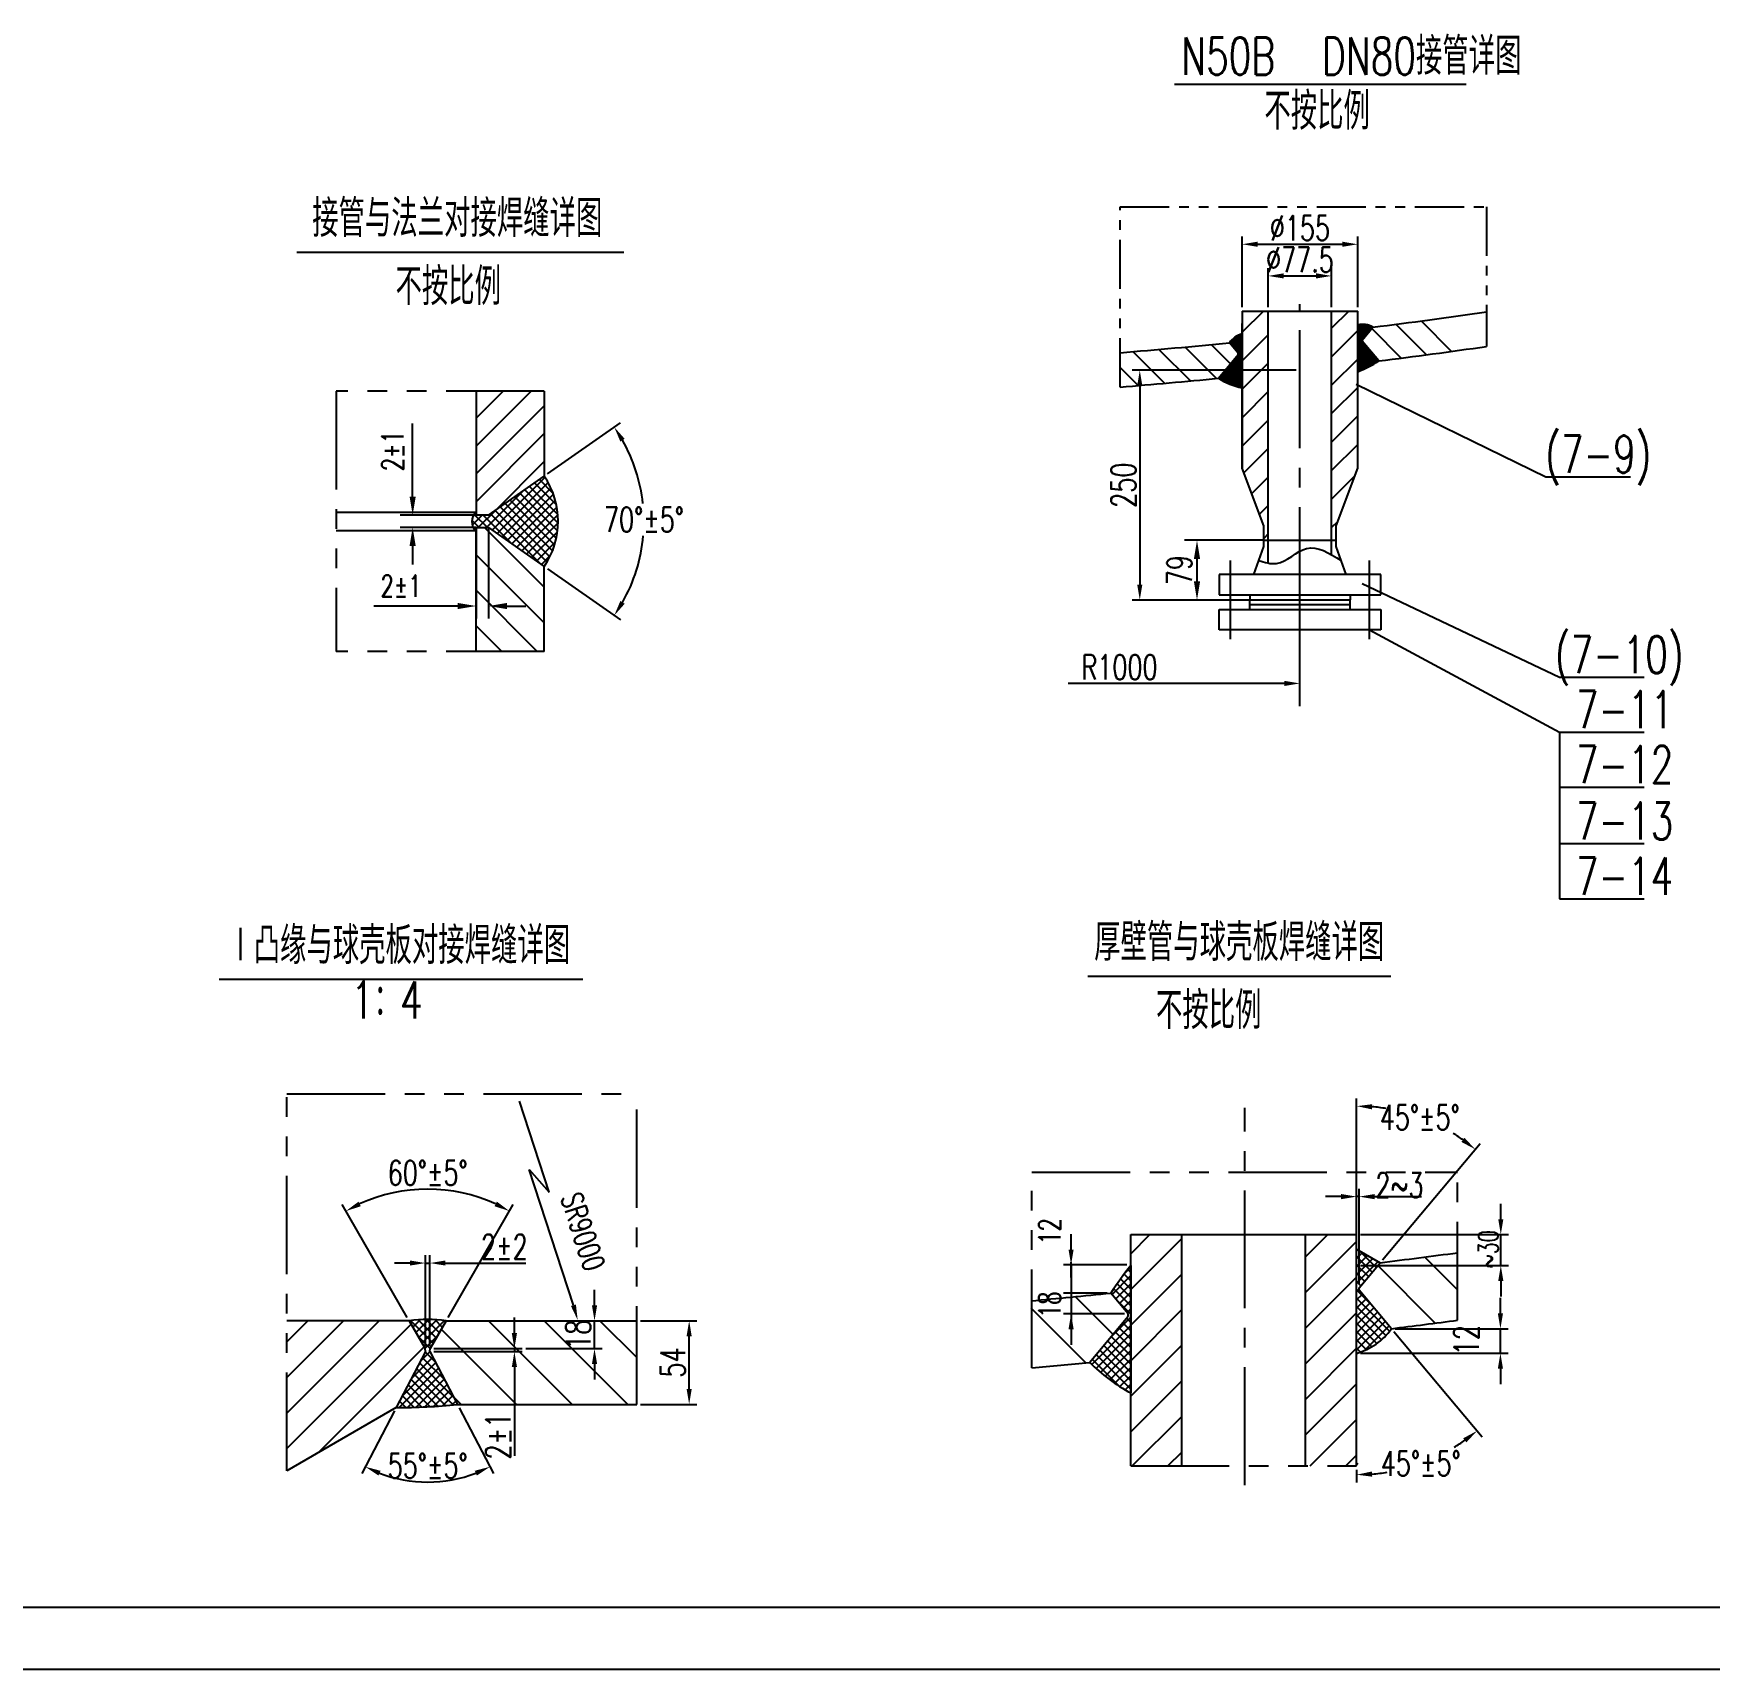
# Model space of a CAD drawing. Extents: x 14295 to 55529, y 90 to 48558.
# Drawn here: x 54034.4 to 54305.1, y 38541.1 to 38805.3 of the extents above; entities that cross this region are included whole.
import ezdxf

# ---------------------------------------------------------------- set-up
doc = ezdxf.new("R2010")
doc.units = 0
doc.header["$MEASUREMENT"] = 0
doc.linetypes.add('CENTER2', pattern=[28.575, 19.05, -3.175, 3.175, -3.175])
doc.linetypes.add('PHANTOM2', pattern=[31.75, 15.875, -3.175, 3.175, -3.175, 3.175, -3.175])
doc.layers.get('0').update_dxf_attribs({"linetype": 'CONTINUOUS'})
doc.layers.get('DEFPOINTS').update_dxf_attribs({"linetype": 'CONTINUOUS'})
for name, color, linetype in [('图层1', 7, 'CONTINUOUS'), ('图层2', 1, 'CONTINUOUS'), ('图层3', 2, 'CENTER2'), ('图层5', 3, 'PHANTOM2')]:
    doc.layers.add(name, color=color, linetype=linetype)
doc.styles.add('JH', font='romans.shx', dxfattribs={"width": 0.707, "bigfont": 'HZTXT.shx'})
doc.styles.add('文字', font='txt.shx', dxfattribs={"width": 0.71, "bigfont": 'hzfs.shx'})
doc.dimstyles.get("Standard").update_dxf_attribs({"dimtxt": 0.18, "dimasz": 0.18, "dimexe": 0.18, "dimexo": 0.0625, "dimgap": 0.09, "dimtad": 0, "dimtih": 1, "dimtoh": 1, "dimdec": 4, "dimzin": 0, "dimtxsty": 'STANDARD', "dimcen": 0.09, "dimazin": 3, "dimtfac": 1, "dimtdec": 4, "dimtofl": 0, "dimtmove": 0, "dimatfit": 3, "dimtolj": 1, "dimtzin": 0})

# ---------------------------------------------------------------- blocks, each defined once
blk = doc.blocks.new('*D70')
at = {"color": 1, "linetype": 'BYBLOCK'}
for p, q in [((54117.43, 38734.14), (54129.24, 38742.41)), ((54117.43, 38718.82), (54129.24, 38710.56))]:
    blk.add_line(p, q, dxfattribs=at)
for start, end in [(6.2858, 29.5965), (330.4035, 354.9233)]:
    blk.add_arc((54106.49, 38726.48), 26.52, start, end, dxfattribs=at)
for points in [[(54129.2, 38739.36), (54129.9, 38739.8), (54128.22, 38741.69)], [(54129.9, 38713.16), (54129.2, 38713.61), (54128.22, 38711.27)]]:
    blk.add_solid(points, dxfattribs=at)
at = {"layer": 'DEFPOINTS', "color": 0, "linetype": 'BYBLOCK'}
for p in [(54116.92, 38733.78), (54107.92, 38727.48), (54107.92, 38725.48), (54132.46, 38721.12), (54116.92, 38719.18)]:
    blk.add_point(p, dxfattribs=at)
at = {"color": 1, "linetype": 'BYBLOCK', "insert": (54133.01, 38726.76), "char_height": 4, "attachment_point": 5, "style": '文字'}
blk.add_mtext('\\A1;70°±5°', dxfattribs=at)
blk = doc.blocks.new('*D69')
at = {"linetype": 'BYBLOCK'}
for p, q in [((54105.92, 38725.48), (54105.92, 38710.8)), ((54107.92, 38725.48), (54107.92, 38710.8)), ((54102.92, 38712.8), (54089.4, 38712.8)), ((54110.92, 38712.8), (54113.92, 38712.8))]:
    blk.add_line(p, q, dxfattribs=at)
for points in [[(54102.92, 38713.3), (54102.92, 38712.3), (54105.92, 38712.8)], [(54110.92, 38713.3), (54110.92, 38712.3), (54107.92, 38712.8)]]:
    blk.add_solid(points, dxfattribs=at)
at = {"layer": 'DEFPOINTS', "color": 0, "linetype": 'BYBLOCK'}
for p in [(54105.92, 38725.48), (54107.92, 38725.48), (54105.92, 38712.8)]:
    blk.add_point(p, dxfattribs=at)
at = {"color": 1, "linetype": 'BYBLOCK', "insert": (54093.78, 38716.05), "char_height": 3.5, "attachment_point": 5, "style": 'JH'}
blk.add_mtext('\\A1;2±1', dxfattribs=at)
blk = doc.blocks.new('*D68')
at = {"linetype": 'BYBLOCK'}
for p, q in [((54095.66, 38730.48), (54095.66, 38742.26)), ((54105.92, 38727.48), (54093.66, 38727.48)), ((54105.92, 38725.48), (54093.66, 38725.48)), ((54095.66, 38722.48), (54095.66, 38719.48))]:
    blk.add_line(p, q, dxfattribs=at)
for points in [[(54095.16, 38730.48), (54096.16, 38730.48), (54095.66, 38727.48)], [(54095.16, 38722.48), (54096.16, 38722.48), (54095.66, 38725.48)]]:
    blk.add_solid(points, dxfattribs=at)
at = {"layer": 'DEFPOINTS', "color": 0, "linetype": 'BYBLOCK'}
for p in [(54095.66, 38727.48), (54105.92, 38727.48), (54105.92, 38725.48)]:
    blk.add_point(p, dxfattribs=at)
at = {"color": 1, "linetype": 'BYBLOCK', "insert": (54092.41, 38737.87), "char_height": 3.5, "attachment_point": 5, "rotation": 90, "style": 'JH'}
blk.add_mtext('\\A1;2±1', dxfattribs=at)
blk = doc.blocks.new('*D84')
at = {"color": 1, "linetype": 'BYBLOCK'}
for p, q in [((54248.12, 38611.9), (54248.12, 38633.28)), ((54252.32, 38607.22), (54268.08, 38626.02))]:
    blk.add_line(p, q, dxfattribs=at)
for start, end in [(80.7526, 85.1939), (54.8061, 58.4433)]:
    blk.add_arc((54248.12, 38602.22), 29.81, start, end, dxfattribs=at)
for points in [[(54250.6, 38631.51), (54250.63, 38632.34), (54248.12, 38632.03)], [(54265.55, 38626.91), (54265.04, 38626.25), (54267.28, 38625.06)]]:
    blk.add_solid(points, dxfattribs=at)
at = {"layer": 'DEFPOINTS', "color": 0, "linetype": 'BYBLOCK'}
for p in [(54261.5, 38628.86), (54248.12, 38611.27), (54251.91, 38606.75), (54248.52, 38602.7), (54248.12, 38573.93)]:
    blk.add_point(p, dxfattribs=at)
at = {"color": 1, "linetype": 'BYBLOCK', "insert": (54258.31, 38630.23), "char_height": 4, "attachment_point": 5, "style": '文字'}
blk.add_mtext('\\A1;45°±5°', dxfattribs=at)
blk = doc.blocks.new('*D83')
at = {"color": 1, "linetype": 'BYBLOCK'}
for p, q in [((54254.13, 38595.61), (54268.37, 38578.63)), ((54248.12, 38573.3), (54248.12, 38571.26))]:
    blk.add_line(p, q, dxfattribs=at)
for start, end in [(301.3753, 305.2656), (274.7344, 279.4043)]:
    blk.add_arc((54248.12, 38602.77), 30.26, start, end, dxfattribs=at)
for points in [[(54265.34, 38578.39), (54265.84, 38577.73), (54267.57, 38579.59)], [(54250.63, 38572.19), (54250.6, 38573.03), (54248.12, 38572.51)]]:
    blk.add_solid(points, dxfattribs=at)
at = {"layer": 'DEFPOINTS', "color": 0, "linetype": 'BYBLOCK'}
for p in [(54248.12, 38611.27), (54248.52, 38602.29), (54253.72, 38596.09), (54248.12, 38573.93), (54255.1, 38573.32)]:
    blk.add_point(p, dxfattribs=at)
at = {"color": 1, "linetype": 'BYBLOCK', "insert": (54258.47, 38574.33), "char_height": 4, "attachment_point": 5, "style": '文字'}
blk.add_mtext('\\A1;45°±5°', dxfattribs=at)
blk = doc.blocks.new('*D82')
at = {"color": 1, "linetype": 'BYBLOCK'}
for p, q in [((54125.03, 38599.87), (54125.03, 38602.37)), ((54113.96, 38597.37), (54126.28, 38597.37)), ((54125.03, 38592.87), (54125.03, 38597.37)), ((54113.96, 38592.87), (54126.28, 38592.87)), ((54125.03, 38590.37), (54125.03, 38587.87))]:
    blk.add_line(p, q, dxfattribs=at)
for points in [[(54124.61, 38599.87), (54125.45, 38599.87), (54125.03, 38597.37)], [(54124.61, 38590.37), (54125.45, 38590.37), (54125.03, 38592.87)]]:
    blk.add_solid(points, dxfattribs=at)
at = {"layer": 'DEFPOINTS', "color": 0, "linetype": 'BYBLOCK'}
for p in [(54113.34, 38597.37), (54125.03, 38597.37), (54113.34, 38592.87)]:
    blk.add_point(p, dxfattribs=at)
at = {"color": 1, "linetype": 'BYBLOCK', "insert": (54122.4, 38595.12), "char_height": 4, "attachment_point": 5, "rotation": 90, "style": '文字'}
blk.add_mtext('\\A1;18', dxfattribs=at)
blk = doc.blocks.new('*D81')
at = {"color": 1, "linetype": 'BYBLOCK'}
for p, q in [((54271.34, 38598.59), (54271.34, 38601.09)), ((54254.35, 38596.09), (54272.59, 38596.09)), ((54271.34, 38592.11), (54271.34, 38596.09)), ((54271.34, 38592.11), (54271.34, 38596.09)), ((54248.74, 38592.11), (54272.59, 38592.11)), ((54271.34, 38589.61), (54271.34, 38587.11))]:
    blk.add_line(p, q, dxfattribs=at)
for points in [[(54270.92, 38598.59), (54271.76, 38598.59), (54271.34, 38596.09)], [(54270.92, 38589.61), (54271.76, 38589.61), (54271.34, 38592.11)]]:
    blk.add_solid(points, dxfattribs=at)
at = {"layer": 'DEFPOINTS', "color": 0, "linetype": 'BYBLOCK'}
for p in [(54253.72, 38596.09), (54271.34, 38596.09), (54248.12, 38592.11)]:
    blk.add_point(p, dxfattribs=at)
at = {"color": 1, "linetype": 'BYBLOCK', "insert": (54265.84, 38594.24), "char_height": 4, "attachment_point": 5, "rotation": 90, "style": '文字'}
blk.add_mtext('\\A1;12', dxfattribs=at)
blk = doc.blocks.new('*D80')
at = {"color": 1, "linetype": 'BYBLOCK'}
for p, q in [((54097.71, 38593.26), (54097.71, 38607.94)), ((54098.46, 38593.26), (54098.46, 38607.94)), ((54095.21, 38606.69), (54092.71, 38606.69)), ((54097.71, 38606.69), (54098.46, 38606.69)), ((54100.96, 38606.69), (54113.93, 38606.69))]:
    blk.add_line(p, q, dxfattribs=at)
for points in [[(54095.21, 38607.11), (54095.21, 38606.28), (54097.71, 38606.69)], [(54100.96, 38607.11), (54100.96, 38606.28), (54098.46, 38606.69)]]:
    blk.add_solid(points, dxfattribs=at)
at = {"layer": 'DEFPOINTS', "color": 0, "linetype": 'BYBLOCK'}
for p in [(54098.46, 38606.69), (54097.71, 38592.63), (54098.46, 38592.63)]:
    blk.add_point(p, dxfattribs=at)
at = {"color": 1, "linetype": 'BYBLOCK', "insert": (54110.46, 38609.32), "char_height": 4, "attachment_point": 5, "style": '文字'}
blk.add_mtext('\\A1;2±2', dxfattribs=at)
blk = doc.blocks.new('*D79')
at = {"color": 1, "linetype": 'BYBLOCK'}
for p, q in [((54112.09, 38595.37), (54112.09, 38597.87)), ((54099.08, 38592.39), (54113.34, 38592.39)), ((54099.09, 38592.87), (54113.34, 38592.87)), ((54112.09, 38592.87), (54112.09, 38592.39)), ((54112.09, 38589.89), (54112.09, 38575.56))]:
    blk.add_line(p, q, dxfattribs=at)
for points in [[(54111.67, 38595.37), (54112.51, 38595.37), (54112.09, 38592.87)], [(54111.67, 38589.89), (54112.51, 38589.89), (54112.09, 38592.39)]]:
    blk.add_solid(points, dxfattribs=at)
at = {"layer": 'DEFPOINTS', "color": 0, "linetype": 'BYBLOCK'}
for p in [(54098.46, 38592.87), (54098.46, 38592.39), (54112.09, 38592.39)]:
    blk.add_point(p, dxfattribs=at)
at = {"color": 1, "linetype": 'BYBLOCK', "insert": (54109.46, 38578.74), "char_height": 4, "attachment_point": 5, "rotation": 90, "style": '文字'}
blk.add_mtext('\\A1;2±1', dxfattribs=at)
blk = doc.blocks.new('*D78')
at = {"color": 1, "linetype": 'BYBLOCK'}
for p, q in [((54092.72, 38582.82), (54087.45, 38572.68)), ((54103.18, 38583.32), (54108.72, 38572.68))]:
    blk.add_line(p, q, dxfattribs=at)
blk.add_arc((54098.08, 38593.11), 21.79, 249.0781, 290.9219, dxfattribs=at)
for points in [[(54090.13, 38572.38), (54090.47, 38573.14), (54088.02, 38573.79)], [(54105.69, 38573.14), (54106.03, 38572.38), (54108.14, 38573.79)]]:
    blk.add_solid(points, dxfattribs=at)
at = {"layer": 'DEFPOINTS', "color": 0, "linetype": 'BYBLOCK'}
for p in [(54097.71, 38592.39), (54098.46, 38592.39), (54093.01, 38583.37), (54102.89, 38583.87), (54094.61, 38571.6)]:
    blk.add_point(p, dxfattribs=at)
at = {"color": 1, "linetype": 'BYBLOCK', "insert": (54098.08, 38573.95), "char_height": 4, "attachment_point": 5, "style": '文字'}
blk.add_mtext('\\A1;55°±5°', dxfattribs=at)
blk = doc.blocks.new('*D77')
at = {"color": 1, "linetype": 'BYBLOCK'}
for p, q in [((54094.79, 38597.91), (54084.25, 38616.17)), ((54101.37, 38597.91), (54111.91, 38616.17))]:
    blk.add_line(p, q, dxfattribs=at)
blk.add_arc((54098.08, 38592.21), 26.41, 65.425, 114.575, dxfattribs=at)
for points in [[(54087.29, 38615.86), (54086.91, 38616.6), (54084.88, 38615.09)], [(54109.26, 38616.6), (54108.88, 38615.86), (54111.29, 38615.09)]]:
    blk.add_solid(points, dxfattribs=at)
at = {"layer": 'DEFPOINTS', "color": 0, "linetype": 'BYBLOCK'}
for p in [(54102.67, 38618.23), (54095.1, 38597.37), (54101.06, 38597.37), (54097.7, 38592.87), (54098.46, 38592.87)]:
    blk.add_point(p, dxfattribs=at)
at = {"color": 1, "linetype": 'BYBLOCK', "insert": (54098.08, 38621.25), "char_height": 4, "attachment_point": 5, "style": '文字'}
blk.add_mtext('\\A1;60°±5°', dxfattribs=at)
blk = doc.blocks.new('*D76')
at = {"color": 1, "linetype": 'BYBLOCK'}
for p, q in [((54132.47, 38597.37), (54141.57, 38597.37)), ((54140.32, 38586.37), (54140.32, 38594.87)), ((54132.47, 38583.87), (54141.57, 38583.87))]:
    blk.add_line(p, q, dxfattribs=at)
for points in [[(54139.9, 38594.87), (54140.73, 38594.87), (54140.32, 38597.37)], [(54139.9, 38586.37), (54140.73, 38586.37), (54140.32, 38583.87)]]:
    blk.add_solid(points, dxfattribs=at)
at = {"layer": 'DEFPOINTS', "color": 0, "linetype": 'BYBLOCK'}
for p in [(54131.84, 38597.37), (54140.32, 38597.37), (54131.84, 38583.87)]:
    blk.add_point(p, dxfattribs=at)
at = {"color": 1, "linetype": 'BYBLOCK', "insert": (54137.69, 38590.62), "char_height": 4, "attachment_point": 5, "rotation": 90, "style": '文字'}
blk.add_mtext('\\A1;54', dxfattribs=at)
blk = doc.blocks.new('*D139')
at = {"color": 1, "linetype": 'BYBLOCK'}
for p, q in [((54233.13, 38723.41), (54220.34, 38723.41)), ((54222.34, 38716.77), (54222.34, 38720.41)), ((54230.88, 38713.77), (54220.34, 38713.77))]:
    blk.add_line(p, q, dxfattribs=at)
for points in [[(54221.84, 38720.41), (54222.84, 38720.41), (54222.34, 38723.41)], [(54221.84, 38716.77), (54222.84, 38716.77), (54222.34, 38713.77)]]:
    blk.add_solid(points, dxfattribs=at)
at = {"layer": 'DEFPOINTS', "color": 0, "linetype": 'BYBLOCK'}
for p in [(54222.34, 38723.41), (54233.13, 38723.41), (54230.88, 38713.77)]:
    blk.add_point(p, dxfattribs=at)
at = {"color": 1, "linetype": 'BYBLOCK', "insert": (54219.48, 38718.59), "char_height": 4, "attachment_point": 5, "rotation": 90, "style": '文字'}
blk.add_mtext('\\A1;79', dxfattribs=at)
blk = doc.blocks.new('*D138')
at = {"color": 1, "linetype": 'BYBLOCK'}
for p, q in [((54238.34, 38750.87), (54211.84, 38750.87)), ((54213.09, 38748.37), (54213.09, 38716.27)), ((54230.25, 38713.77), (54211.84, 38713.77))]:
    blk.add_line(p, q, dxfattribs=at)
for points in [[(54212.68, 38748.37), (54213.51, 38748.37), (54213.09, 38750.87)], [(54212.68, 38716.27), (54213.51, 38716.27), (54213.09, 38713.77)]]:
    blk.add_solid(points, dxfattribs=at)
at = {"layer": 'DEFPOINTS', "color": 0, "linetype": 'BYBLOCK'}
for p in [(54238.96, 38750.87), (54213.09, 38713.77), (54230.88, 38713.77)]:
    blk.add_point(p, dxfattribs=at)
at = {"color": 1, "linetype": 'BYBLOCK', "insert": (54210.47, 38732.32), "char_height": 4, "attachment_point": 5, "rotation": 90, "style": '文字'}
blk.add_mtext('\\A1;250', dxfattribs=at)
blk = doc.blocks.new('*D137')
at = {"color": 1, "linetype": 'BYBLOCK'}
for p, q in [((54233.84, 38761.06), (54233.84, 38767.36)), ((54244.08, 38761.06), (54244.08, 38767.36)), ((54236.34, 38766.11), (54241.58, 38766.11))]:
    blk.add_line(p, q, dxfattribs=at)
for points in [[(54236.34, 38766.53), (54236.34, 38765.7), (54233.84, 38766.11)], [(54241.58, 38766.53), (54241.58, 38765.7), (54244.08, 38766.11)]]:
    blk.add_solid(points, dxfattribs=at)
at = {"layer": 'DEFPOINTS', "color": 0, "linetype": 'BYBLOCK'}
for p in [(54244.08, 38766.11), (54233.84, 38760.43), (54244.08, 38760.43)]:
    blk.add_point(p, dxfattribs=at)
at = {"color": 1, "linetype": 'BYBLOCK', "insert": (54238.96, 38768.74), "char_height": 4, "attachment_point": 5, "style": '文字'}
blk.add_mtext('\\A1;∅77.5', dxfattribs=at)
blk = doc.blocks.new('*D136')
at = {"color": 1, "linetype": 'BYBLOCK'}
for p, q in [((54229.63, 38761.06), (54229.63, 38772.47)), ((54248.3, 38761.06), (54248.3, 38772.47)), ((54232.13, 38771.22), (54245.8, 38771.22))]:
    blk.add_line(p, q, dxfattribs=at)
for points in [[(54232.13, 38771.64), (54232.13, 38770.81), (54229.63, 38771.22)], [(54245.8, 38771.64), (54245.8, 38770.81), (54248.3, 38771.22)]]:
    blk.add_solid(points, dxfattribs=at)
at = {"layer": 'DEFPOINTS', "color": 0, "linetype": 'BYBLOCK'}
for p in [(54248.3, 38771.22), (54229.63, 38760.43), (54248.3, 38760.43)]:
    blk.add_point(p, dxfattribs=at)
at = {"color": 1, "linetype": 'BYBLOCK', "insert": (54238.96, 38773.85), "char_height": 4, "attachment_point": 5, "style": '文字'}
blk.add_mtext('\\A1;∅155', dxfattribs=at)

msp = doc.modelspace()

# ---------------------------------------------------------------- hatches: boundary and pattern name
at = {"layer": '图层2'}
h = msp.add_hatch(dxfattribs=at)
h.set_pattern_fill('ANSI37', color=256, scale=0.08, style=0)
h.set_pattern_definition([(315, (10852.8882, 70409.63434), (-0.1796051224, -0.1796051224), []), (225, (10852.8882, 70409.63434), (-0.1796051224, 0.1796051224), [])])
h.paths.add_polyline_path([(54228.994, 38753.403), (54228.994, 38753.609), (54227.561, 38755.316, -0.171979), (54229.626, 38756.735), (54229.626, 38748.043, -0.093098), (54225.789, 38749.584)])
h = msp.add_hatch(dxfattribs=at)
h.set_pattern_fill('ANSI31', color=256, style=0)
h.set_pattern_definition([(45, (119.7065, -537.9317), (-2.24506403, 2.24506403), [])])
h.paths.add_polyline_path([(54105.922, 38727.483), (54107.922, 38727.483), (54116.922, 38733.784), (54116.922, 38747.49), (54105.922, 38747.49)])
h = msp.add_hatch(dxfattribs=at)
h.set_pattern_fill('ANSI37', color=256, scale=0.3, style=0)
h.set_pattern_definition([(45, (119.7065, -537.9317), (-0.673519209, 0.673519209), []), (135, (119.7065, -537.9317), (-0.673519209, -0.673519209), [])])
h.paths.add_polyline_path([(54107.922, 38727.483), (54105.922, 38727.483), (54105.922, 38727.907, 0.4897326), (54105.922, 38724.961), (54105.922, 38725.483), (54107.922, 38725.483), (54116.922, 38719.181, 0.3038379), (54116.922, 38733.784)])
h = msp.add_hatch(dxfattribs=at)
h.set_pattern_fill('ANSI31', color=256, scale=1.28, angle=90, style=0)
h.set_pattern_definition([(135, (119.7065, -537.9317), (-2.87368196, -2.87368196), [])])
h.paths.add_polyline_path([(54105.922, 38705.475), (54116.922, 38705.475), (54116.922, 38719.181), (54107.922, 38725.483), (54105.922, 38725.483)])
h = msp.add_hatch(dxfattribs=at)
h.set_pattern_fill('ANSI31', color=256, scale=1.28, angle=90, style=0)
h.set_pattern_definition([(225, (368.7393, 77062.186), (-2.87368196, 2.87368196), [])])
h.paths.add_polyline_path([(54211.637, 38573.927), (54219.877, 38573.927), (54219.877, 38611.275), (54211.637, 38611.275)])
h.paths.add_polyline_path([(54248.117, 38611.275), (54239.877, 38611.275), (54239.877, 38573.927), (54247.921, 38573.927), (54248.117, 38574.122)])
h = msp.add_hatch(dxfattribs=at)
h.set_pattern_fill('ANSI37', color=256, scale=0.3, style=0)
h.set_pattern_definition([(315, (368.7393, 77062.186), (-0.673519209, -0.673519209), []), (225, (368.7393, 77062.186), (-0.673519209, 0.673519209), [])])
h.paths.add_polyline_path([(54211.637, 38585.708, -0.0693169), (54204.977, 38590.644), (54211.237, 38598.103), (54211.237, 38598.505), (54208.438, 38601.84, -0.026442), (54211.637, 38606.275)])
h.paths.add_polyline_path([(54248.117, 38606.275, 0.0005315), (54251.914, 38606.746), (54248.517, 38602.697), (54248.517, 38602.294), (54253.724, 38596.088, -0.1715682), (54248.117, 38592.108)])
h.paths.add_polyline_path([(54248.117, 38608.927), (54251.914, 38606.746, -0.0005315), (54248.117, 38606.275)])
h = msp.add_hatch(dxfattribs=at)
h.set_pattern_fill('ANSI31', color=256, scale=1.28, angle=90, style=0)
h.set_pattern_definition([(225, (343.8108, 77768.5653), (-2.87368196, 2.87368196), [])])
h.paths.add_polyline_path([(54075.344, 38573.148), (54093.012, 38583.372), (54097.708, 38592.392), (54097.703, 38592.872), (54095.105, 38597.372), (54075.344, 38597.372)])
h = msp.add_hatch(dxfattribs=at)
h.set_pattern_fill('ANSI37', color=256, scale=0.3, style=0)
h.set_pattern_definition([(315, (343.8108, 77768.5653), (-0.673519209, -0.673519209), []), (225, (343.8108, 77768.5653), (-0.673519209, 0.673519209), [])])
h.paths.add_polyline_path([(54093.012, 38583.372, 0.0296744), (54102.893, 38583.872), (54098.458, 38592.392), (54098.463, 38592.872), (54101.061, 38597.372, 0.0688211), (54095.105, 38597.372), (54097.703, 38592.872), (54097.708, 38592.392)])
h = msp.add_hatch(dxfattribs=at)
h.set_pattern_fill('ANSI31', color=256, scale=2, style=0)
h.set_pattern_definition([(315, (343.811, 77768.565), (-4.49012806, -4.49012806), [])])
h.paths.add_polyline_path([(54101.061, 38597.372), (54098.463, 38592.872), (54098.458, 38592.392), (54102.893, 38583.872), (54131.842, 38583.872), (54131.842, 38597.372)])

# ---------------------------------------------------------------- linework, layer by layer
at = {"color": 1, "linetype": 'BYBLOCK'}
for p, q in [((54236.465, 38700.3), (54201.507, 38700.3)), ((54117.708, 38618.118), (54112.923, 38632.831)), ((54121.628, 38599.873), (54114.503, 38621.782)), ((54248.117, 38603.322), (54248.117, 38618.668)), ((54248.517, 38603.322), (54248.517, 38618.668)), ((54245.617, 38617.418), (54243.117, 38617.418)), ((54248.517, 38617.418), (54248.117, 38617.418)), ((54248.517, 38617.418), (54248.117, 38617.418)), ((54251.017, 38617.418), (54253.517, 38617.418)), ((54271.403, 38613.775), (54271.403, 38616.275)), ((54202, 38608.878), (54202, 38611.378)), ((54248.742, 38611.275), (54272.653, 38611.275)), ((54271.403, 38606.275), (54271.403, 38611.275)), ((54271.403, 38606.275), (54271.403, 38611.275)), ((54211.012, 38606.378), (54200.75, 38606.378)), ((54202, 38604.34), (54202, 38606.84)), ((54202, 38606.378), (54202, 38601.84)), ((54248.742, 38606.275), (54272.653, 38606.275)), ((54207.813, 38601.84), (54200.75, 38601.84)), ((54207.813, 38601.84), (54200.75, 38601.84)), ((54202, 38601.84), (54202, 38598.505)), ((54271.403, 38603.775), (54271.403, 38601.275)), ((54202, 38599.34), (54202, 38596.84)), ((54210.612, 38598.505), (54200.75, 38598.505)), ((54202, 38596.005), (54202, 38593.505))]:
    msp.add_line(p, q, dxfattribs=at)
for points in [[(54236.465, 38700.716), (54236.465, 38699.883), (54238.965, 38700.3)], [(54245.617, 38617.835), (54245.617, 38617.002), (54248.117, 38617.418)], [(54251.017, 38617.835), (54251.017, 38617.002), (54248.517, 38617.418)], [(54270.987, 38613.775), (54271.82, 38613.775), (54271.403, 38611.275)], [(54201.584, 38608.878), (54202.417, 38608.878), (54202, 38606.378)], [(54270.987, 38603.775), (54271.82, 38603.775), (54271.403, 38606.275)], [(54121.227, 38599.759), (54122.028, 38599.988), (54122.314, 38597.47)], [(54201.584, 38596.005), (54202.417, 38596.005), (54202, 38598.505)]]:
    msp.add_solid(points, dxfattribs=at)
at = {"layer": 'DEFPOINTS', "color": 0, "linetype": 'BYBLOCK'}
for p in [(54114.503, 38621.782), (54116.337, 38622.371), (54248.117, 38617.418), (54248.117, 38611.275), (54271.403, 38611.275), (54211.012, 38606.378), (54211.637, 38606.378), (54248.117, 38606.275), (54199.223, 38601.84), (54202, 38601.84), (54208.438, 38601.84), (54208.438, 38601.84), (54208.438, 38601.84), (54248.117, 38602.697), (54248.517, 38602.697), (54120.022, 38597.372), (54121.973, 38597.372), (54122.314, 38597.47), (54202, 38598.505), (54211.237, 38598.505)]:
    msp.add_point(p, dxfattribs=at)
at = {"layer": '图层1'}
for p, q in [((54229.626, 38760.434), (54229.626, 38735.087)), ((54229.626, 38760.434), (54248.304, 38760.434)), ((54233.845, 38723.413), (54233.845, 38760.434)), ((54244.085, 38723.413), (54244.085, 38760.434)), ((54248.304, 38735.087), (54248.304, 38760.434)), ((54229.626, 38735.087), (54229.626, 38758.434)), ((54249.019, 38755.755), (54250.758, 38757.828)), ((54225.789, 38749.584), (54228.994, 38753.403)), ((54228.994, 38753.609), (54227.561, 38755.316)), ((54228.994, 38753.403), (54228.994, 38753.609)), ((54249.019, 38755.548), (54249.019, 38755.755)), ((54251.685, 38752.371), (54249.019, 38755.548)), ((54105.922, 38747.49), (54105.922, 38727.483)), ((54116.922, 38747.49), (54116.922, 38733.784)), ((54233.128, 38725.748), (54229.626, 38735.087)), ((54244.802, 38725.748), (54248.304, 38735.087)), ((54107.922, 38727.483), (54116.922, 38733.784)), ((54105.922, 38727.907), (54083.33, 38727.907)), ((54107.922, 38727.483), (54105.922, 38727.483)), ((54105.922, 38724.961), (54083.33, 38724.961)), ((54105.922, 38725.483), (54107.922, 38725.483)), ((54105.922, 38705.475), (54105.922, 38725.483)), ((54107.922, 38725.483), (54116.922, 38719.181)), ((54233.128, 38723.413), (54233.128, 38725.748)), ((54244.802, 38723.413), (54244.802, 38725.748)), ((54231.49, 38717.884), (54233.128, 38722.432)), ((54233.128, 38723.413), (54244.802, 38723.413)), ((54233.128, 38722.432), (54233.128, 38723.413)), ((54233.128, 38723.413), (54244.802, 38723.413)), ((54233.845, 38719.732), (54233.845, 38723.413)), ((54244.085, 38721.086), (54244.085, 38723.413)), ((54244.802, 38722.432), (54244.802, 38723.413)), ((54246.44, 38717.884), (54244.802, 38722.432)), ((54116.922, 38705.475), (54116.922, 38719.181)), ((54252.021, 38717.884), (54225.909, 38717.884)), ((54225.909, 38717.884), (54225.909, 38714.607)), ((54252.021, 38714.607), (54252.021, 38717.884)), ((54225.909, 38714.607), (54252.021, 38714.607)), ((54230.875, 38714.607), (54230.875, 38713.773)), ((54230.875, 38713.773), (54247.054, 38713.773)), ((54230.875, 38713.773), (54247.054, 38713.773)), ((54230.875, 38713.065), (54230.875, 38713.773)), ((54230.875, 38712.231), (54230.875, 38713.065)), ((54230.875, 38713.065), (54247.054, 38713.065)), ((54247.054, 38714.607), (54247.054, 38713.773)), ((54247.054, 38713.065), (54247.054, 38713.773)), ((54247.054, 38712.231), (54247.054, 38713.065)), ((54225.909, 38712.231), (54252.021, 38712.231)), ((54225.909, 38708.955), (54225.909, 38712.231)), ((54252.021, 38712.231), (54252.021, 38708.955)), ((54252.021, 38708.955), (54225.909, 38708.955)), ((54211.637, 38611.275), (54248.117, 38611.275)), ((54211.637, 38573.927), (54211.637, 38611.275)), ((54219.877, 38573.927), (54219.877, 38611.275)), ((54239.877, 38573.927), (54239.877, 38611.275)), ((54248.117, 38573.927), (54248.117, 38611.275)), ((54248.117, 38608.927), (54251.914, 38606.746)), ((54211.637, 38606.275), (54211.637, 38585.708)), ((54248.517, 38602.697), (54251.914, 38606.746)), ((54211.237, 38598.505), (54208.438, 38601.84)), ((54248.517, 38602.294), (54248.517, 38602.697)), ((54253.724, 38596.088), (54248.517, 38602.294)), ((54095.105, 38597.372), (54075.344, 38597.372)), ((54095.105, 38597.372), (54097.703, 38592.872)), ((54101.061, 38597.372), (54098.463, 38592.872)), ((54101.061, 38597.372), (54131.842, 38597.372)), ((54204.977, 38590.644), (54211.237, 38598.103)), ((54097.708, 38592.392), (54093.012, 38583.372)), ((54097.708, 38592.392), (54097.703, 38592.872)), ((54098.458, 38592.392), (54098.463, 38592.872)), ((54098.458, 38592.392), (54102.893, 38583.872)), ((54093.012, 38583.372), (54075.344, 38573.148)), ((54102.893, 38583.872), (54131.842, 38583.872)), ((54513.983, 38551.053), (53707.983, 38551.053))]:
    msp.add_line(p, q, dxfattribs=at)
for centre, radius, start, end in [((54136.306, 39672.294), 921.6, 277.133896, 278.2837), ((54230.594, 38753.113), 3.749, 104.96482, 143.99768), ((54249.06, 38754.893), 3.392, 59.93856, 102.87651), ((54135.369, 39672.294), 921.6, 274.639708, 275.741193), ((54136.306, 39672.294), 927.13, 277.148828, 278.23395), ((54240.913, 38769.316), 20.079, 291.59689, 302.44351), ((54135.369, 39672.294), 927.13, 274.611975, 275.596802), ((54231.81, 38759.027), 11.199, 237.47773, 258.75289), ((54106.015, 38726.483), 13.125, 326.19846, 33.80154), ((54107.065, 38726.434), 1.865, 127.815, 232.185), ((54028.375, 40392.811), 1800, 277.133896, 277.535561), ((54251.933, 38573.838), 51.729, 141.16733, 147.22597), ((54028.375, 40392.811), 1800, 275.327226, 275.741193), ((54098.083, 38575.838), 21.739, 82.12609, 97.87391), ((54028.375, 40392.811), 1810.8, 277.148828, 277.490359), ((54245.292, 38602.028), 10.314, 285.8945, 324.83589), ((54028.375, 40392.811), 1810.8, 275.300765, 275.596802), ((54226.022, 38612.078), 30.038, 225.52483, 241.38571), ((54093.744, 38666.795), 83.426, 269.49733, 276.29621)]:
    msp.add_arc(centre, radius, start, end, dxfattribs=at)
at = {"layer": '图层2'}
for p, q in [((54218.697, 38797.072), (54265.822, 38797.072)), ((54076.958, 38769.951), (54129.785, 38769.951)), ((54233.059, 38760.434), (54229.626, 38757.001)), ((54246.853, 38760.434), (54244.085, 38757.666)), ((54258.518, 38758.833), (54263.43, 38753.921)), ((54233.845, 38756.622), (54229.626, 38752.403)), ((54248.304, 38757.287), (54244.085, 38753.068)), ((54249.167, 38758.282), (54248.304, 38757.419)), ((54249.499, 38758.256), (54248.304, 38757.06)), ((54249.804, 38758.201), (54248.304, 38756.701)), ((54250.087, 38758.125), (54248.304, 38756.342)), ((54250.35, 38758.029), (54248.304, 38755.982)), ((54248.304, 38757.924), (54249.682, 38756.545)), ((54250.596, 38757.916), (54248.304, 38755.623)), ((54248.304, 38757.565), (54249.518, 38756.35)), ((54248.304, 38757.205), (54249.354, 38756.155)), ((54250.188, 38757.148), (54248.304, 38755.264)), ((54248.304, 38756.846), (54249.191, 38755.959)), ((54248.304, 38756.487), (54249.027, 38755.764)), ((54248.304, 38756.128), (54249.727, 38754.705)), ((54248.373, 38758.214), (54249.846, 38756.741)), ((54248.683, 38758.263), (54250.01, 38756.936)), ((54249.021, 38758.284), (54250.174, 38757.131)), ((54249.397, 38758.267), (54250.338, 38757.327)), ((54249.828, 38758.196), (54250.502, 38757.522)), ((54250.357, 38758.026), (54250.666, 38757.717)), ((54250.562, 38757.593), (54255.321, 38752.835)), ((54254.455, 38758.298), (54259.383, 38753.37)), ((54211.955, 38753.881), (54217.066, 38748.77)), ((54216.19, 38754.244), (54221.281, 38749.153)), ((54220.407, 38754.625), (54225.479, 38749.553)), ((54224.606, 38755.024), (54227.732, 38751.899)), ((54228.994, 38753.403), (54228.994, 38753.609)), ((54248.304, 38755.769), (54251.6, 38752.472)), ((54249.019, 38755.62), (54248.304, 38754.905)), ((54248.304, 38755.409), (54251.474, 38752.239)), ((54249.15, 38755.392), (54248.304, 38754.545)), ((54249.314, 38755.197), (54248.304, 38754.186)), ((54248.304, 38755.05), (54251.251, 38752.103)), ((54249.478, 38755.001), (54248.304, 38753.827)), ((54249.642, 38754.806), (54248.304, 38753.468)), ((54248.304, 38754.691), (54251.025, 38751.969)), ((54249.806, 38754.611), (54248.304, 38753.109)), ((54249.97, 38754.415), (54248.304, 38752.749)), ((54248.304, 38754.332), (54250.797, 38751.838)), ((54250.134, 38754.22), (54248.304, 38752.39)), ((54250.297, 38754.025), (54248.304, 38752.031)), ((54248.304, 38753.973), (54250.566, 38751.71)), ((54250.461, 38753.829), (54248.304, 38751.672)), ((54250.625, 38753.634), (54248.304, 38751.313)), ((54248.304, 38753.613), (54250.333, 38751.584)), ((54250.789, 38753.439), (54248.304, 38750.953)), ((54209.917, 38751.322), (54212.833, 38748.406)), ((54233.845, 38752.024), (54229.626, 38747.805)), ((54248.304, 38752.689), (54244.085, 38748.47)), ((54248.304, 38753.254), (54250.097, 38751.461)), ((54248.304, 38752.895), (54249.859, 38751.34)), ((54248.304, 38752.536), (54249.617, 38751.222)), ((54248.304, 38752.177), (54249.374, 38751.107)), ((54248.304, 38751.817), (54249.127, 38750.994)), ((54250.953, 38753.243), (54248.391, 38750.682)), ((54251.117, 38753.048), (54249.012, 38750.943)), ((54251.281, 38752.853), (54249.68, 38751.252)), ((54251.445, 38752.657), (54250.415, 38751.628)), ((54251.609, 38752.462), (54251.247, 38752.101)), ((54248.304, 38748.091), (54244.085, 38743.872)), ((54248.029, 38748.652), (54278.692, 38733.658)), ((54233.845, 38747.426), (54229.626, 38743.207)), ((54233.845, 38742.828), (54229.626, 38738.609)), ((54248.304, 38743.493), (54244.085, 38739.274)), ((54233.845, 38738.23), (54229.919, 38734.305)), ((54248.304, 38738.895), (54244.085, 38734.676)), ((54233.845, 38733.632), (54231.173, 38730.961)), ((54247.83, 38733.824), (54244.085, 38730.079)), ((54278.692, 38733.658), (54292.367, 38733.658)), ((54233.845, 38729.034), (54232.427, 38727.617)), ((54245.071, 38726.467), (54244.085, 38725.481)), ((54233.845, 38724.436), (54233.128, 38723.72)), ((54249.023, 38716.429), (54280.87, 38701.293)), ((54250.207, 38708.955), (54280.87, 38692.426)), ((54280.87, 38701.293), (54294.545, 38701.293)), ((54280.87, 38692.426), (54294.545, 38692.426)), ((54280.87, 38692.426), (54280.87, 38665.514)), ((54280.87, 38683.546), (54294.545, 38683.546)), ((54280.87, 38674.429), (54294.545, 38674.429)), ((54280.87, 38665.514), (54294.545, 38665.514)), ((54064.399, 38652.531), (54123.165, 38652.531)), ((54204.694, 38653.035), (54253.618, 38653.035)), ((54114.503, 38621.782), (54117.708, 38618.118)), ((54253.517, 38617.418), (54258.584, 38617.418)), ((54259.134, 38607.664), (54264.26, 38602.538)), ((54251.53, 38606.288), (54260.825, 38596.993)), ((54195.494, 38599.462), (54204.371, 38590.584)), ((54202.667, 38601.269), (54208.771, 38595.165)), ((54211.237, 38598.103), (54211.237, 38598.505)), ((54248.287, 38574.292), (54247.921, 38573.927)), ((54523.983, 38541.053), (53682.983, 38541.053))]:
    msp.add_line(p, q, dxfattribs=at)
msp.add_spline([(54232.309, 38720.158), (54235.172, 38719.669), (54240.03, 38722.097), (54245.621, 38720.158)], degree=3, dxfattribs=at)
at = {"layer": '图层3'}
for p, q in [((54238.965, 38709.706), (54238.965, 38761.565)), ((54227.723, 38707.42), (54227.723, 38720.125)), ((54250.207, 38707.42), (54250.207, 38720.125)), ((54238.965, 38696.621), (54238.965, 38709.706)), ((54230.047, 38570.807), (54230.047, 38631.738))]:
    msp.add_line(p, q, dxfattribs=at)
at = {"layer": '图层5', "ltscale": 0.5}
for p, q in [((54209.917, 38777.29), (54269.086, 38777.29)), ((54209.917, 38748.131), (54209.917, 38777.29)), ((54269.086, 38777.29), (54269.086, 38754.721))]:
    msp.add_line(p, q, dxfattribs=at)
at = {"layer": '图层5'}
for p, q in [((54083.33, 38747.49), (54083.33, 38705.475)), ((54116.922, 38747.49), (54083.33, 38747.49)), ((54116.922, 38705.475), (54083.33, 38705.475)), ((54075.344, 38573.148), (54075.344, 38633.994)), ((54075.344, 38633.994), (54131.842, 38633.994)), ((54131.842, 38583.872), (54131.842, 38633.994)), ((54195.664, 38589.755), (54195.664, 38621.389)), ((54195.664, 38621.389), (54264.43, 38621.389)), ((54264.43, 38597.463), (54264.43, 38621.389)), ((54211.637, 38573.927), (54248.117, 38573.927))]:
    msp.add_line(p, q, dxfattribs=at)

# ---------------------------------------------------------------- texts
at = {"color": 1, "linetype": 'BYBLOCK', "char_height": 4, "attachment_point": 5, "style": '文字'}
for s, insert in [('R1000', (54209.824, 38702.925)), ('\\A1;2~3', (54255.037, 38619.267))]:
    msp.add_mtext(s, dxfattribs=dict(at, insert=insert))
at = {"color": 1, "linetype": 'BYBLOCK', "attachment_point": 5}
for s, insert, char_height, rotation, style in [('SR9000', (54123.16, 38611.76), 3.5, 288, 'JH'), ('12', (54198.532, 38611.807), 3.5, 90, 'JH'), ('\\A1;~30', (54269.378, 38608.877), 3.2, 90, '文字'), ('18', (54198.532, 38599.964), 3.5, 90, 'JH')]:
    msp.add_mtext(s, dxfattribs=dict(at, insert=insert, char_height=char_height, rotation=rotation, style=style))
at = {"layer": '图层2', "char_height": 6, "attachment_point": 1, "style": '文字'}
for s, insert, width in [('N50B  DN80接管详图', (54219.799, 38804.605), 63.41628), ('不按比例', (54233.217, 38795.73), 21.26409), ('接管与法兰对接焊缝详图', (54079.435, 38778.404), 55.45332), ('不按比例', (54092.895, 38767.404), 21.21293), ('(7-9)', (54278.578, 38740.32), 18.6197), ('(7-10)', (54280.127, 38707.954), 22.04525), ('7-11', (54283.553, 38699.088), 18.6197), ('7-12', (54283.553, 38690.208), 18.6197), ('7-13', (54283.553, 38681.091), 18.6197), ('7-14', (54283.553, 38672.176), 18.6197), ('Ⅰ凸缘与球壳板对接焊缝详图', (54065.716, 38660.983), 62.55248), ('厚壁管与球壳板焊缝详图', (54205.727, 38661.487), 56.87083), ('1：4', (54085.715, 38652.175), 17.5037), ('不按比例', (54215.713, 38650.487), 17.5037)]:
    msp.add_mtext(s, dxfattribs=dict(at, insert=insert, width=width))

# ---------------------------------------------------------------- dimensions: what is measured, and where the dimension line sits
at = {"layer": '图层1'}
for base, p1, p2, text, override, picture, middle in [((54222.339, 38723.413), (54230.875, 38713.773), (54233.128, 38723.413), '79', {"dimtxt": 4, "dimasz": 3, "dimexe": 2, "dimexo": 0, "dimgap": 1, "dimtih": 0, "dimtoh": 0, "dimdec": 1, "dimzin": 12, "dimtxsty": '文字', "dimclrd": 1, "dimclre": 1, "dimclrt": 1, "dimtdec": 1, "dimtvp": 0.714286, "dimtzin": 12}, '*D139', (54219.482, 38718.593)), ((54125.029, 38597.372), (54113.339, 38592.872), (54113.339, 38597.372), '18', {"dimtxt": 4, "dimasz": 2.5, "dimexe": 1.25, "dimexo": 0.625, "dimgap": 0.625, "dimtad": 1, "dimtih": 0, "dimtoh": 0, "dimdec": 0, "dimzin": 8, "dimtxsty": '文字', "dimcen": 2.5, "dimclrd": 1, "dimclre": 1, "dimclrt": 1, "dimtdec": 0, "dimtofl": 1}, '*D82', (54122.404, 38595.122))]:
    dim = msp.add_linear_dim(base=base, p1=p1, p2=p2, angle=90, text=text, dimstyle='STANDARD', override=override, dxfattribs=at)
    dim.commit()
    dim.dimension.update_dxf_attribs({"geometry": picture, "text_midpoint": middle})
dim = msp.add_linear_dim(base=(54271.338, 38596.088), p1=(54248.117, 38592.108), p2=(54253.724, 38596.088), angle=90, text='12', dimstyle='STANDARD', override={"dimtxt": 4, "dimasz": 2.5, "dimexe": 1.25, "dimexo": 0.625, "dimgap": 0.625, "dimtad": 1, "dimtih": 0, "dimtoh": 0, "dimdec": 0, "dimzin": 8, "dimtxsty": '文字', "dimcen": 2.5, "dimclrd": 1, "dimclre": 1, "dimclrt": 1, "dimtdec": 0, "dimtofl": 1}, dxfattribs=at)
dim.commit()
dim.dimension.update_dxf_attribs({"geometry": '*D81', "text_midpoint": (54268.464, 38594.243), "dimtype": 160})
at = {"layer": '图层2'}
for base, p1, p2, angle, text, picture, middle in [((54248.304, 38771.225), (54229.626, 38760.434), (54248.304, 38760.434), 180, '%%c155', '*D136', (54238.965, 38773.85)), ((54244.085, 38766.114), (54233.845, 38760.434), (54244.085, 38760.434), 180, '%%c77.5', '*D137', (54238.965, 38768.739)), ((54213.092, 38713.773), (54238.965, 38750.865), (54230.875, 38713.773), 90, '250', '*D138', (54210.467, 38732.319)), ((54140.317, 38597.372), (54131.842, 38583.872), (54131.842, 38597.372), 90, '54', '*D76', (54137.692, 38590.622))]:
    dim = msp.add_linear_dim(base=base, p1=p1, p2=p2, angle=angle, text=text, dimstyle='STANDARD', override={"dimtxt": 4, "dimasz": 2.5, "dimexe": 1.25, "dimexo": 0.625, "dimgap": 0.625, "dimtad": 1, "dimtih": 0, "dimtoh": 0, "dimdec": 0, "dimzin": 8, "dimtxsty": '文字', "dimcen": 2.5, "dimclrd": 1, "dimclre": 1, "dimclrt": 1, "dimtdec": 0, "dimtofl": 1}, dxfattribs=at)
    dim.commit()
    dim.dimension.update_dxf_attribs({"geometry": picture, "text_midpoint": middle})
for base, p1, p2, text, override, picture, middle in [((54095.655, 38727.483), (54105.922, 38725.483), (54105.922, 38727.483), '<>%%p1', {"dimtxt": 3.5, "dimasz": 3, "dimexe": 2, "dimexo": 0, "dimgap": 1.5, "dimtad": 1, "dimtih": 0, "dimtoh": 0, "dimdec": 1, "dimzin": 12, "dimtxsty": 'JH', "dimcen": 0, "dimclrd": 256, "dimclre": 256, "dimclrt": 1, "dimtfac": 0.571429, "dimtdec": 1, "dimtvp": 0.714286, "dimtzin": 12}, '*D68', (54095.655, 38737.869)), ((54112.089, 38592.392), (54098.463, 38592.872), (54098.458, 38592.392), '2%%p1', {"dimtxt": 4, "dimasz": 2.5, "dimexe": 1.25, "dimexo": 0.625, "dimgap": 0.625, "dimtad": 1, "dimtih": 0, "dimtoh": 0, "dimdec": 0, "dimzin": 8, "dimtxsty": '文字', "dimcen": 2.5, "dimclrd": 1, "dimclre": 1, "dimclrt": 1, "dimtdec": 0, "dimtofl": 1}, '*D79', (54112.089, 38578.74))]:
    dim = msp.add_linear_dim(base=base, p1=p1, p2=p2, angle=90, text=text, dimstyle='STANDARD', override=override, dxfattribs=at)
    dim.commit()
    dim.dimension.update_dxf_attribs({"geometry": picture, "text_midpoint": middle, "dimtype": 160})
dim = msp.add_angular_dim_2l(base=(54132.464, 38721.12), line1=((54107.922, 38725.483), (54116.922, 38719.181)), line2=((54107.922, 38727.483), (54116.922, 38733.784)), text='<>%%p5%%d', dimstyle='STANDARD', override={"dimtxt": 4, "dimasz": 2.5, "dimexe": 1.25, "dimexo": 0.625, "dimgap": 0.625, "dimtad": 1, "dimdec": 0, "dimzin": 8, "dimtxsty": '文字', "dimcen": 2.5, "dimclrd": 1, "dimclre": 1, "dimclrt": 1, "dimtdec": 0, "dimtofl": 1}, dxfattribs=at)
dim.commit()
dim.dimension.update_dxf_attribs({"geometry": '*D70', "text_midpoint": (54133.01, 38726.761), "dimtype": 162})
dim = msp.add_linear_dim(base=(54105.922, 38712.802), p1=(54107.922, 38725.483), p2=(54105.922, 38725.483), text='<>%%p1', dimstyle='STANDARD', override={"dimtxt": 3.5, "dimasz": 3, "dimexe": 2, "dimexo": 0, "dimgap": 1.5, "dimtad": 1, "dimtih": 0, "dimtoh": 0, "dimdec": 1, "dimzin": 12, "dimtxsty": 'JH', "dimcen": 0, "dimclrd": 256, "dimclre": 256, "dimclrt": 1, "dimtfac": 0.571429, "dimtdec": 1, "dimtvp": 0.714286, "dimtzin": 12}, dxfattribs=at)
dim.commit()
dim.dimension.update_dxf_attribs({"geometry": '*D69', "text_midpoint": (54093.783, 38712.802), "dimtype": 160})
for base, line1, line2, text, override, picture, middle in [((54261.496, 38628.861), ((54248.117, 38573.927), (54248.117, 38611.275)), ((54248.517, 38602.697), (54251.914, 38606.746)), '45%%d%%p5%%d', {"dimtxt": 4, "dimasz": 2.5, "dimexe": 1.25, "dimexo": 0.625, "dimgap": 0.625, "dimtad": 1, "dimdec": 0, "dimzin": 8, "dimtxsty": '文字', "dimcen": 2.5, "dimclrd": 1, "dimclre": 1, "dimclrt": 1, "dimtdec": 0, "dimtofl": 1}, '*D84', (54258.313, 38630.235)), ((54102.669, 38618.226), ((54101.061, 38597.372), (54098.463, 38592.872)), ((54095.105, 38597.372), (54097.703, 38592.872)), '<>%%p5%%d', {"dimtxt": 4, "dimasz": 2.5, "dimexe": 1.25, "dimexo": 0.625, "dimgap": 0.625, "dimtad": 1, "dimtih": 0, "dimtoh": 0, "dimdec": 0, "dimzin": 8, "dimtxsty": '文字', "dimcen": 2.5, "dimclrd": 1, "dimclre": 1, "dimclrt": 1, "dimtdec": 0, "dimtofl": 1}, '*D77', (54098.083, 38621.252)), ((54255.096, 38573.323), ((54253.724, 38596.088), (54248.517, 38602.294)), ((54248.117, 38573.927), (54248.117, 38611.275)), '45%%d%%p5%%d', {"dimtxt": 4, "dimasz": 2.5, "dimexe": 1.25, "dimexo": 0.625, "dimgap": 0.625, "dimtad": 1, "dimdec": 0, "dimzin": 8, "dimtxsty": '文字', "dimcen": 2.5, "dimclrd": 1, "dimclre": 1, "dimclrt": 1, "dimtdec": 0, "dimtofl": 1}, '*D83', (54258.467, 38574.332)), ((54094.612, 38571.604), ((54097.708, 38592.392), (54093.012, 38583.372)), ((54098.458, 38592.392), (54102.893, 38583.872)), '<>%%p5%%d', {"dimtxt": 4, "dimasz": 2.5, "dimexe": 1.25, "dimexo": 0.625, "dimgap": 0.625, "dimtad": 1, "dimtih": 0, "dimtoh": 0, "dimdec": 0, "dimzin": 8, "dimtxsty": '文字', "dimcen": 2.5, "dimclrd": 1, "dimclre": 1, "dimclrt": 1, "dimtdec": 0, "dimtofl": 1}, '*D78', (54098.083, 38573.951))]:
    dim = msp.add_angular_dim_2l(base=base, line1=line1, line2=line2, text=text, dimstyle='STANDARD', override=override, dxfattribs=at)
    dim.commit()
    dim.dimension.update_dxf_attribs({"geometry": picture, "text_midpoint": middle})
at = {"layer": '图层5'}
dim = msp.add_linear_dim(base=(54098.46, 38606.694), p1=(54097.705, 38592.632), p2=(54098.46, 38592.632), angle=180, text='2%%p2', dimstyle='STANDARD', override={"dimtxt": 4, "dimasz": 2.5, "dimexe": 1.25, "dimexo": 0.625, "dimgap": 0.625, "dimtad": 1, "dimtih": 0, "dimtoh": 0, "dimdec": 0, "dimzin": 8, "dimtxsty": '文字', "dimcen": 2.5, "dimclrd": 1, "dimclre": 1, "dimclrt": 1, "dimtdec": 0, "dimtofl": 1}, dxfattribs=at)
dim.commit()
dim.dimension.update_dxf_attribs({"geometry": '*D80', "text_midpoint": (54110.461, 38606.694), "dimtype": 160})

doc.saveas('drawing.dxf')
